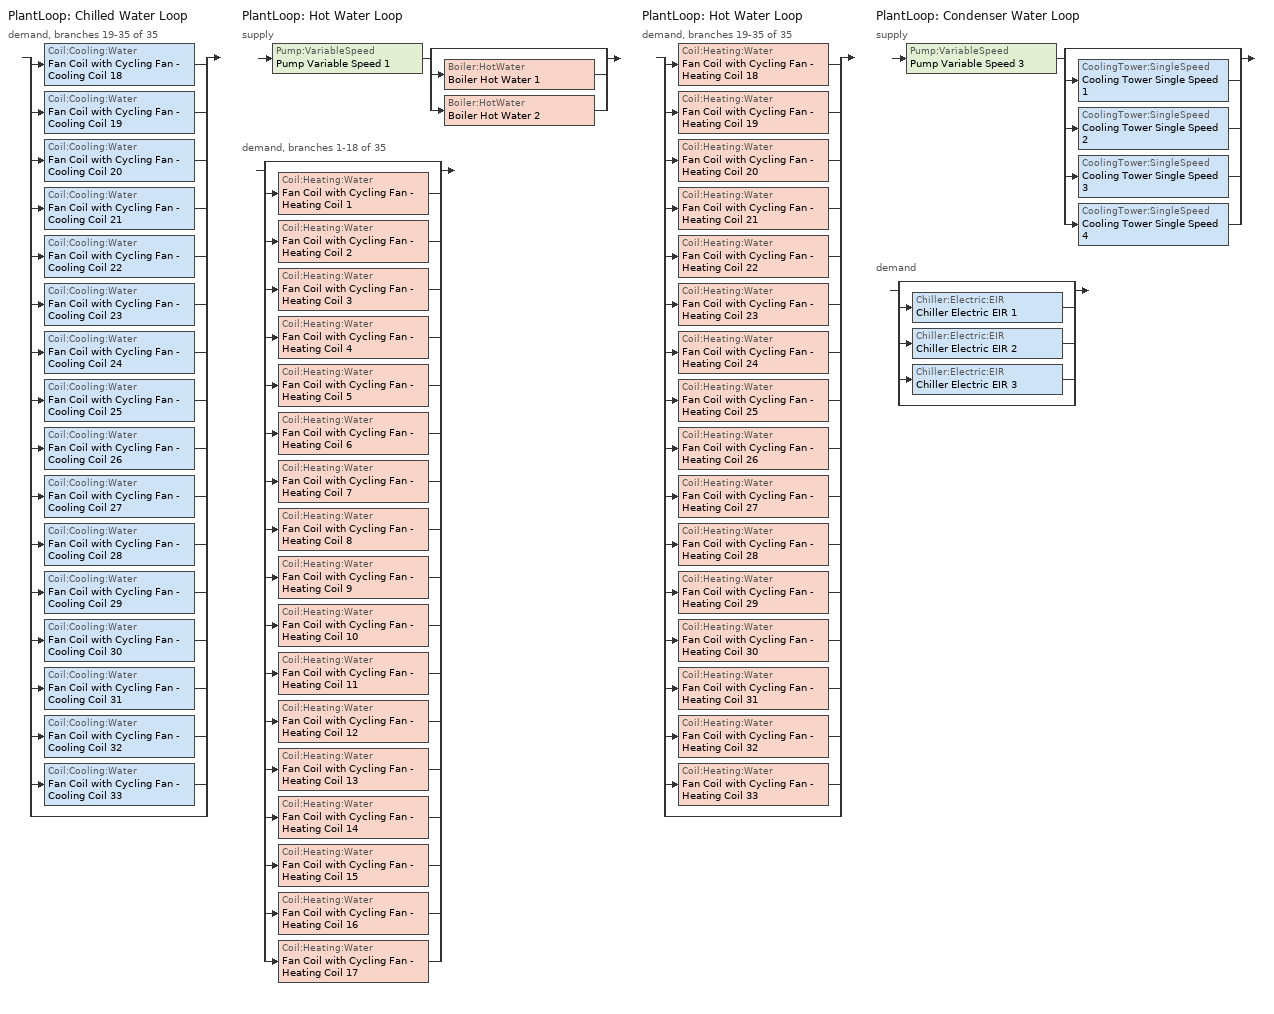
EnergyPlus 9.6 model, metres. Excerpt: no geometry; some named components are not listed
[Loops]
PlantLoop 'Chilled Water Loop'
 demand, branches 19-35 of 35: split
  | Coil:Cooling:Water 'Fan Coil with Cycling Fan - Cooling Coil 18'
  | Coil:Cooling:Water 'Fan Coil with Cycling Fan - Cooling Coil 19'
  | Coil:Cooling:Water 'Fan Coil with Cycling Fan - Cooling Coil 20'
  | Coil:Cooling:Water 'Fan Coil with Cycling Fan - Cooling Coil 21'
  | Coil:Cooling:Water 'Fan Coil with Cycling Fan - Cooling Coil 22'
  | Coil:Cooling:Water 'Fan Coil with Cycling Fan - Cooling Coil 23'
  | Coil:Cooling:Water 'Fan Coil with Cycling Fan - Cooling Coil 24'
  | Coil:Cooling:Water 'Fan Coil with Cycling Fan - Cooling Coil 25'
  | Coil:Cooling:Water 'Fan Coil with Cycling Fan - Cooling Coil 26'
  | Coil:Cooling:Water 'Fan Coil with Cycling Fan - Cooling Coil 27'
  | Coil:Cooling:Water 'Fan Coil with Cycling Fan - Cooling Coil 28'
  | Coil:Cooling:Water 'Fan Coil with Cycling Fan - Cooling Coil 29'
  | Coil:Cooling:Water 'Fan Coil with Cycling Fan - Cooling Coil 30'
  | Coil:Cooling:Water 'Fan Coil with Cycling Fan - Cooling Coil 31'
  | Coil:Cooling:Water 'Fan Coil with Cycling Fan - Cooling Coil 32'
  | Coil:Cooling:Water 'Fan Coil with Cycling Fan - Cooling Coil 33'
  | bypass
PlantLoop 'Hot Water Loop'
 supply: Pump:VariableSpeed 'Pump Variable Speed 1' > split
  | bypass
  | Boiler:HotWater 'Boiler Hot Water 1'
  | Boiler:HotWater 'Boiler Hot Water 2'
 demand, branches 1-18 of 35: split
  | bypass
  | Coil:Heating:Water 'Fan Coil with Cycling Fan - Heating Coil 1'
  | Coil:Heating:Water 'Fan Coil with Cycling Fan - Heating Coil 2'
  | Coil:Heating:Water 'Fan Coil with Cycling Fan - Heating Coil 3'
  | Coil:Heating:Water 'Fan Coil with Cycling Fan - Heating Coil 4'
  | Coil:Heating:Water 'Fan Coil with Cycling Fan - Heating Coil 5'
  | Coil:Heating:Water 'Fan Coil with Cycling Fan - Heating Coil 6'
  | Coil:Heating:Water 'Fan Coil with Cycling Fan - Heating Coil 7'
  | Coil:Heating:Water 'Fan Coil with Cycling Fan - Heating Coil 8'
  | Coil:Heating:Water 'Fan Coil with Cycling Fan - Heating Coil 9'
  | Coil:Heating:Water 'Fan Coil with Cycling Fan - Heating Coil 10'
  | Coil:Heating:Water 'Fan Coil with Cycling Fan - Heating Coil 11'
  | Coil:Heating:Water 'Fan Coil with Cycling Fan - Heating Coil 12'
  | Coil:Heating:Water 'Fan Coil with Cycling Fan - Heating Coil 13'
  | Coil:Heating:Water 'Fan Coil with Cycling Fan - Heating Coil 14'
  | Coil:Heating:Water 'Fan Coil with Cycling Fan - Heating Coil 15'
  | Coil:Heating:Water 'Fan Coil with Cycling Fan - Heating Coil 16'
  | Coil:Heating:Water 'Fan Coil with Cycling Fan - Heating Coil 17'
PlantLoop 'Hot Water Loop'
 demand, branches 19-35 of 35: split
  | Coil:Heating:Water 'Fan Coil with Cycling Fan - Heating Coil 18'
  | Coil:Heating:Water 'Fan Coil with Cycling Fan - Heating Coil 19'
  | Coil:Heating:Water 'Fan Coil with Cycling Fan - Heating Coil 20'
  | Coil:Heating:Water 'Fan Coil with Cycling Fan - Heating Coil 21'
  | Coil:Heating:Water 'Fan Coil with Cycling Fan - Heating Coil 22'
  | Coil:Heating:Water 'Fan Coil with Cycling Fan - Heating Coil 23'
  | Coil:Heating:Water 'Fan Coil with Cycling Fan - Heating Coil 24'
  | Coil:Heating:Water 'Fan Coil with Cycling Fan - Heating Coil 25'
  | Coil:Heating:Water 'Fan Coil with Cycling Fan - Heating Coil 26'
  | Coil:Heating:Water 'Fan Coil with Cycling Fan - Heating Coil 27'
  | Coil:Heating:Water 'Fan Coil with Cycling Fan - Heating Coil 28'
  | Coil:Heating:Water 'Fan Coil with Cycling Fan - Heating Coil 29'
  | Coil:Heating:Water 'Fan Coil with Cycling Fan - Heating Coil 30'
  | Coil:Heating:Water 'Fan Coil with Cycling Fan - Heating Coil 31'
  | Coil:Heating:Water 'Fan Coil with Cycling Fan - Heating Coil 32'
  | Coil:Heating:Water 'Fan Coil with Cycling Fan - Heating Coil 33'
  | bypass
PlantLoop 'Condenser Water Loop'
 supply: Pump:VariableSpeed 'Pump Variable Speed 3' > split
  | bypass
  | CoolingTower:SingleSpeed 'Cooling Tower Single Speed 1'
  | CoolingTower:SingleSpeed 'Cooling Tower Single Speed 2'
  | CoolingTower:SingleSpeed 'Cooling Tower Single Speed 3'
  | CoolingTower:SingleSpeed 'Cooling Tower Single Speed 4'
 demand: split
  | bypass
  | Chiller:Electric:EIR 'Chiller Electric EIR 1'
  | Chiller:Electric:EIR 'Chiller Electric EIR 2'
  | Chiller:Electric:EIR 'Chiller Electric EIR 3'
  | bypass
[ZoneControl:Thermostat] Temperature Difference Between Cutout And Setpoint deltaC=0
Name | Zone or ZoneList | Control Type Schedule | Control 1
Thermal Zone 18 Thermostat | Thermal Zone 18 | Thermal Zone 18 Thermostat Schedule | Thermostat Setpoint Dual Setpoint 18
Thermal Zone 19 Thermostat | Thermal Zone 19 | Thermal Zone 19 Thermostat Schedule | Thermostat Setpoint Dual Setpoint 19
Thermal Zone 20 Thermostat | Thermal Zone 20 | Thermal Zone 20 Thermostat Schedule | Thermostat Setpoint Dual Setpoint 20
Thermal Zone 21 Thermostat | Thermal Zone 21 | Thermal Zone 21 Thermostat Schedule | Thermostat Setpoint Dual Setpoint 21
Thermal Zone 22 Thermostat | Thermal Zone 22 | Thermal Zone 22 Thermostat Schedule | Thermostat Setpoint Dual Setpoint 22
Thermal Zone 23 Thermostat | Thermal Zone 23 | Thermal Zone 23 Thermostat Schedule | Thermostat Setpoint Dual Setpoint 23
Thermal Zone 24 Thermostat | Thermal Zone 24 | Thermal Zone 24 Thermostat Schedule | Thermostat Setpoint Dual Setpoint 24
Thermal Zone 25 Thermostat | Thermal Zone 25 | Thermal Zone 25 Thermostat Schedule | Thermostat Setpoint Dual Setpoint 25
Thermal Zone 26 Thermostat | Thermal Zone 26 | Thermal Zone 26 Thermostat Schedule | Thermostat Setpoint Dual Setpoint 26
Thermal Zone 27 Thermostat | Thermal Zone 27 | Thermal Zone 27 Thermostat Schedule | Thermostat Setpoint Dual Setpoint 27
Thermal Zone 28 Thermostat | Thermal Zone 28 | Thermal Zone 28 Thermostat Schedule | Thermostat Setpoint Dual Setpoint 28
Thermal Zone 29 Thermostat | Thermal Zone 29 | Thermal Zone 29 Thermostat Schedule | Thermostat Setpoint Dual Setpoint 29
Thermal Zone 30 Thermostat | Thermal Zone 30 | Thermal Zone 30 Thermostat Schedule | Thermostat Setpoint Dual Setpoint 30
Thermal Zone 31 Thermostat | Thermal Zone 31 | Thermal Zone 31 Thermostat Schedule | Thermostat Setpoint Dual Setpoint 31
Thermal Zone 32 Thermostat | Thermal Zone 32 | Thermal Zone 32 Thermostat Schedule | Thermostat Setpoint Dual Setpoint 32
Thermal Zone 33 Thermostat | Thermal Zone 33 | Thermal Zone 33 Thermostat Schedule | Thermostat Setpoint Dual Setpoint 33
[ThermostatSetpoint:DualSetpoint]
Name | Heating Setpoint Temperature Schedule | Cooling Setpoint Temperature Schedule
Thermostat Setpoint Dual Setpoint 18 | HtgSetp 18 | ClgSetp 18
Thermostat Setpoint Dual Setpoint 19 | HtgSetp 19 | ClgSetp 19
Thermostat Setpoint Dual Setpoint 20 | HtgSetp 20 | ClgSetp 20
Thermostat Setpoint Dual Setpoint 21 | HtgSetp 21 | ClgSetp 21
Thermostat Setpoint Dual Setpoint 22 | HtgSetp 22 | ClgSetp 22
Thermostat Setpoint Dual Setpoint 23 | HtgSetp 23 | ClgSetp 23
Thermostat Setpoint Dual Setpoint 24 | HtgSetp 24 | ClgSetp 24
Thermostat Setpoint Dual Setpoint 25 | HtgSetp 25 | ClgSetp 25
Thermostat Setpoint Dual Setpoint 26 | HtgSetp 26 | ClgSetp 26
Thermostat Setpoint Dual Setpoint 27 | HtgSetp 27 | ClgSetp 27
Thermostat Setpoint Dual Setpoint 28 | HtgSetp 28 | ClgSetp 28
Thermostat Setpoint Dual Setpoint 29 | HtgSetp 29 | ClgSetp 29
Thermostat Setpoint Dual Setpoint 30 | HtgSetp 30 | ClgSetp 30
Thermostat Setpoint Dual Setpoint 31 | HtgSetp 31 | ClgSetp 31
Thermostat Setpoint Dual Setpoint 32 | HtgSetp 32 | ClgSetp 32
Thermostat Setpoint Dual Setpoint 33 | HtgSetp 33 | ClgSetp 33
[Fan:OnOff] Availability Schedule=Always On Discrete hvac_library; Fan Total Efficiency=0.82; Pressure Rise Pa=500; Maximum Flow Rate m3/s=Autosize; Motor Efficiency=0.8; Motor In Airstream Fraction=1; Fan Power Ratio Function of Speed Ratio Curve=Fan On Off Power Curve 12; Fan Efficiency Ratio Function of Speed Ratio Curve=Fan On Off Efficiency Curve 12
Fan Coil with Cycling Fan - Fan 18; Fan Coil with Cycling Fan - Fan 19; Fan Coil with Cycling Fan - Fan 20; Fan Coil with Cycling Fan - Fan 21; Fan Coil with Cycling Fan - Fan 22; Fan Coil with Cycling Fan - Fan 23; Fan Coil with Cycling Fan - Fan 24; Fan Coil with Cycling Fan - Fan 25; Fan Coil with Cycling Fan - Fan 26; Fan Coil with Cycling Fan - Fan 27; Fan Coil with Cycling Fan - Fan 28; Fan Coil with Cycling Fan - Fan 29; Fan Coil with Cycling Fan - Fan 30; Fan Coil with Cycling Fan - Fan 31; Fan Coil with Cycling Fan - Fan 32; Fan Coil with Cycling Fan - Fan 33
[Coil:Cooling:Water] Availability Schedule=Always On Discrete hvac_library; Design Water Flow Rate m3/s=Autosize; Design Air Flow Rate m3/s=Autosize; Design Inlet Water Temperature C=Autosize; Design Inlet Air Temperature C=Autosize; Design Outlet Air Temperature C=Autosize; Design Inlet Air Humidity Ratio kgWater/kgDryAir=Autosize; Design Outlet Air Humidity Ratio kgWater/kgDryAir=Autosize; Type of Analysis=SimpleAnalysis; Heat Exchanger Configuration=CrossFlow
Fan Coil with Cycling Fan - Cooling Coil 18; Fan Coil with Cycling Fan - Cooling Coil 19; Fan Coil with Cycling Fan - Cooling Coil 20; Fan Coil with Cycling Fan - Cooling Coil 21; Fan Coil with Cycling Fan - Cooling Coil 22; Fan Coil with Cycling Fan - Cooling Coil 23; Fan Coil with Cycling Fan - Cooling Coil 24; Fan Coil with Cycling Fan - Cooling Coil 25; Fan Coil with Cycling Fan - Cooling Coil 26; Fan Coil with Cycling Fan - Cooling Coil 27; Fan Coil with Cycling Fan - Cooling Coil 28; Fan Coil with Cycling Fan - Cooling Coil 29; Fan Coil with Cycling Fan - Cooling Coil 30; Fan Coil with Cycling Fan - Cooling Coil 31; Fan Coil with Cycling Fan - Cooling Coil 32; Fan Coil with Cycling Fan - Cooling Coil 33
[Coil:Heating:Water] Availability Schedule=Always On Discrete hvac_library; U-Factor Times Area Value W/K=Autosize; Maximum Water Flow Rate m3/s=Autosize; Performance Input Method=UFactorTimesAreaAndDesignWaterFlowRate; Rated Capacity W=Autosize; Rated Inlet Water Temperature C=82.2; Rated Inlet Air Temperature C=16.6; Rated Outlet Water Temperature C=71.1; Rated Outlet Air Temperature C=32.2; Rated Ratio for Air and Water Convection=0.5
Fan Coil with Cycling Fan - Heating Coil 1; Fan Coil with Cycling Fan - Heating Coil 2; Fan Coil with Cycling Fan - Heating Coil 3; Fan Coil with Cycling Fan - Heating Coil 4; Fan Coil with Cycling Fan - Heating Coil 5; Fan Coil with Cycling Fan - Heating Coil 6; Fan Coil with Cycling Fan - Heating Coil 7; Fan Coil with Cycling Fan - Heating Coil 8; Fan Coil with Cycling Fan - Heating Coil 9; Fan Coil with Cycling Fan - Heating Coil 10; Fan Coil with Cycling Fan - Heating Coil 11; Fan Coil with Cycling Fan - Heating Coil 12; Fan Coil with Cycling Fan - Heating Coil 13; Fan Coil with Cycling Fan - Heating Coil 14; Fan Coil with Cycling Fan - Heating Coil 15; Fan Coil with Cycling Fan - Heating Coil 16; Fan Coil with Cycling Fan - Heating Coil 17; Fan Coil with Cycling Fan - Heating Coil 18; Fan Coil with Cycling Fan - Heating Coil 19; Fan Coil with Cycling Fan - Heating Coil 20; Fan Coil with Cycling Fan - Heating Coil 21; Fan Coil with Cycling Fan - Heating Coil 22; Fan Coil with Cycling Fan - Heating Coil 23; Fan Coil with Cycling Fan - Heating Coil 24; Fan Coil with Cycling Fan - Heating Coil 25; Fan Coil with Cycling Fan - Heating Coil 26; Fan Coil with Cycling Fan - Heating Coil 27; Fan Coil with Cycling Fan - Heating Coil 28; Fan Coil with Cycling Fan - Heating Coil 29; Fan Coil with Cycling Fan - Heating Coil 30; Fan Coil with Cycling Fan - Heating Coil 31; Fan Coil with Cycling Fan - Heating Coil 32; Fan Coil with Cycling Fan - Heating Coil 33
[ZoneHVAC:FourPipeFanCoil] Availability Schedule=Always On Discrete hvac_library; Capacity Control Method=CyclingFan; Maximum Supply Air Flow Rate m3/s=Autosize; Maximum Outdoor Air Flow Rate m3/s=Autosize; Maximum Cold Water Flow Rate m3/s=Autosize; Maximum Hot Water Flow Rate m3/s=Autosize; Minimum Supply Air Temperature in Cooling Mode C=Autosize; Maximum Supply Air Temperature in Heating Mode C=Autosize
Name | Supply Air Fan | Cooling Coil | Heating Coil
Fan Coil with Cycling Fan 18 | Fan Coil with Cycling Fan - Fan 18 | Fan Coil with Cycling Fan - Cooling Coil 18 | Fan Coil with Cycling Fan - Heating Coil 18
Fan Coil with Cycling Fan 19 | Fan Coil with Cycling Fan - Fan 19 | Fan Coil with Cycling Fan - Cooling Coil 19 | Fan Coil with Cycling Fan - Heating Coil 19
Fan Coil with Cycling Fan 20 | Fan Coil with Cycling Fan - Fan 20 | Fan Coil with Cycling Fan - Cooling Coil 20 | Fan Coil with Cycling Fan - Heating Coil 20
Fan Coil with Cycling Fan 21 | Fan Coil with Cycling Fan - Fan 21 | Fan Coil with Cycling Fan - Cooling Coil 21 | Fan Coil with Cycling Fan - Heating Coil 21
Fan Coil with Cycling Fan 22 | Fan Coil with Cycling Fan - Fan 22 | Fan Coil with Cycling Fan - Cooling Coil 22 | Fan Coil with Cycling Fan - Heating Coil 22
Fan Coil with Cycling Fan 23 | Fan Coil with Cycling Fan - Fan 23 | Fan Coil with Cycling Fan - Cooling Coil 23 | Fan Coil with Cycling Fan - Heating Coil 23
Fan Coil with Cycling Fan 24 | Fan Coil with Cycling Fan - Fan 24 | Fan Coil with Cycling Fan - Cooling Coil 24 | Fan Coil with Cycling Fan - Heating Coil 24
Fan Coil with Cycling Fan 25 | Fan Coil with Cycling Fan - Fan 25 | Fan Coil with Cycling Fan - Cooling Coil 25 | Fan Coil with Cycling Fan - Heating Coil 25
Fan Coil with Cycling Fan 26 | Fan Coil with Cycling Fan - Fan 26 | Fan Coil with Cycling Fan - Cooling Coil 26 | Fan Coil with Cycling Fan - Heating Coil 26
Fan Coil with Cycling Fan 27 | Fan Coil with Cycling Fan - Fan 27 | Fan Coil with Cycling Fan - Cooling Coil 27 | Fan Coil with Cycling Fan - Heating Coil 27
Fan Coil with Cycling Fan 28 | Fan Coil with Cycling Fan - Fan 28 | Fan Coil with Cycling Fan - Cooling Coil 28 | Fan Coil with Cycling Fan - Heating Coil 28
Fan Coil with Cycling Fan 29 | Fan Coil with Cycling Fan - Fan 29 | Fan Coil with Cycling Fan - Cooling Coil 29 | Fan Coil with Cycling Fan - Heating Coil 29
Fan Coil with Cycling Fan 30 | Fan Coil with Cycling Fan - Fan 30 | Fan Coil with Cycling Fan - Cooling Coil 30 | Fan Coil with Cycling Fan - Heating Coil 30
Fan Coil with Cycling Fan 31 | Fan Coil with Cycling Fan - Fan 31 | Fan Coil with Cycling Fan - Cooling Coil 31 | Fan Coil with Cycling Fan - Heating Coil 31
Fan Coil with Cycling Fan 32 | Fan Coil with Cycling Fan - Fan 32 | Fan Coil with Cycling Fan - Cooling Coil 32 | Fan Coil with Cycling Fan - Heating Coil 32
Fan Coil with Cycling Fan 33 | Fan Coil with Cycling Fan - Fan 33 | Fan Coil with Cycling Fan - Cooling Coil 33 | Fan Coil with Cycling Fan - Heating Coil 33
[Zone equipment]
Thermal Zone 18: Fan Coil with Cycling Fan 18
Thermal Zone 19: Fan Coil with Cycling Fan 19
Thermal Zone 20: Fan Coil with Cycling Fan 20
Thermal Zone 21: Fan Coil with Cycling Fan 21
Thermal Zone 22: Fan Coil with Cycling Fan 22
Thermal Zone 23: Fan Coil with Cycling Fan 23
Thermal Zone 24: Fan Coil with Cycling Fan 24
Thermal Zone 25: Fan Coil with Cycling Fan 25
Thermal Zone 26: Fan Coil with Cycling Fan 26
Thermal Zone 27: Fan Coil with Cycling Fan 27
Thermal Zone 28: Fan Coil with Cycling Fan 28
Thermal Zone 29: Fan Coil with Cycling Fan 29
Thermal Zone 30: Fan Coil with Cycling Fan 30
Thermal Zone 31: Fan Coil with Cycling Fan 31
Thermal Zone 32: Fan Coil with Cycling Fan 32
Thermal Zone 33: Fan Coil with Cycling Fan 33
[Sizing:Zone] Zone Cooling Design Supply Air Temperature Input Method=SupplyAirTemperature; Zone Cooling Design Supply Air Temperature C=14.8; Zone Cooling Design Supply Air Temperature Difference deltaC=11.11; Zone Heating Design Supply Air Temperature Input Method=SupplyAirTemperature; Zone Heating Design Supply Air Temperature C=42.9; Zone Heating Design Supply Air Temperature Difference deltaC=11.11; Zone Cooling Design Supply Air Humidity Ratio kgWater/kgDryAir=0.0085; Zone Heating Design Supply Air Humidity Ratio kgWater/kgDryAir=0.008; Cooling Design Air Flow Method=DesignDay; Cooling Design Air Flow Rate m3/s=0; Cooling Minimum Air Flow per Zone Floor Area m3/s-m2=0.000762; Cooling Minimum Air Flow m3/s=0; Cooling Minimum Air Flow Fraction=0; Heating Design Air Flow Method=DesignDay; Heating Design Air Flow Rate m3/s=0; Heating Maximum Air Flow per Zone Floor Area m3/s-m2=0.002032; Heating Maximum Air Flow m3/s=0.141576; Heating Maximum Air Flow Fraction=0.3; Account for Dedicated Outdoor Air System=No
Name | Design Specification Outdoor Air Object
Thermal Zone 18 | Ventilation 18
Thermal Zone 19 | Ventilation 19
Thermal Zone 20 | Ventilation 20
Thermal Zone 21 | Ventilation 21
Thermal Zone 22 | Ventilation 22
Thermal Zone 23 | Ventilation 23
Thermal Zone 24 | Ventilation 24
Thermal Zone 25 | Ventilation 25
Thermal Zone 26 | Ventilation 26
Thermal Zone 27 | Ventilation 27
Thermal Zone 28 | Ventilation 28
Thermal Zone 29 | Ventilation 29
Thermal Zone 30 | Ventilation 30
Thermal Zone 31 | Ventilation 31
Thermal Zone 32 | Ventilation 32
Thermal Zone 33 | Ventilation 33
[DesignSpecification:OutdoorAir] Outdoor Air Method=Sum; Outdoor Air Flow per Person m3/s-person=0; Outdoor Air Flow per Zone Floor Area m3/s-m2=0; Outdoor Air Flow per Zone m3/s=0; Outdoor Air Flow Air Changes per Hour 1/hr=1.6
Ventilation 18; Ventilation 19; Ventilation 20; Ventilation 21; Ventilation 22; Ventilation 23; Ventilation 24; Ventilation 25; Ventilation 26; Ventilation 27; Ventilation 28; Ventilation 29; Ventilation 30; Ventilation 31; Ventilation 32; Ventilation 33
[PlantEquipmentList]
Hot Water Loop Heating Equipment List: Boiler:HotWater, Boiler Hot Water 1, Boiler:HotWater, Boiler Hot Water 2
Condenser Water Loop Cooling Equipment List: CoolingTower:SingleSpeed, Cooling Tower Single Speed 1, CoolingTower:SingleSpeed, Cooling Tower Single Speed 2, CoolingTower:SingleSpeed, Cooling Tower Single Speed 3, CoolingTower:SingleSpeed, Cooling Tower Single Speed 4
[PlantLoop] Fluid Type=Water; Maximum Loop Temperature=100; Minimum Loop Temperature=0; Maximum Loop Flow Rate=Autosize; Minimum Loop Flow Rate=0; Plant Loop Volume=Autocalculate; Load Distribution Scheme=Optimal; Plant Loop Demand Calculation Scheme=SingleSetpoint
Name | Plant Equipment Operation Scheme
Hot Water Loop | Hot Water Loop Operation Schemes
Condenser Water Loop | Condenser Water Loop Operation Schemes
[Sizing:Plant] Sizing Option=NonCoincident; Zone Timesteps in Averaging Window=1; Coincident Sizing Factor Mode=None
Name | Loop Type | Design Loop Exit Temperature | Loop Design Temperature Difference
Hot Water Loop | Heating | 67 | 11
Condenser Water Loop | Condenser | 29.4 | 5.6
[Pump:VariableSpeed] Design Maximum Flow Rate m3/s=Autosize; Design Power Consumption W=Autosize; Motor Efficiency=0.8; Fraction of Motor Inefficiencies to Fluid Stream=0; Coefficient 1 of the Part Load Performance Curve=0; Coefficient 2 of the Part Load Performance Curve=1; Coefficient 3 of the Part Load Performance Curve=0; Coefficient 4 of the Part Load Performance Curve=0; Design Minimum Flow Rate=0; Pump Control Type=Intermittent; Skin Loss Radiative Fraction=0.5; Design Power Sizing Method=PowerPerFlowPerPressure; Design Electric Power per Unit Flow Rate=348701.1; Design Shaft Power per Unit Flow Rate per Unit Head=1.28205; Design Minimum Flow Rate Fraction=0
Name | Design Pump Head Pa
Pump Variable Speed 1 | 180000
Pump Variable Speed 3 | 179352
[SetpointManager:Scheduled]
Setpoint Manager Scheduled Hot Water Duck: Control Variable=Temperature; Schedule=Hot_Water_Temperature; Setpoint Node or NodeList=Node Hot Water Deck Supply
[PlantEquipmentOperationSchemes] Control Scheme Schedule Name 1=Always On Discrete
Name | Control Scheme Object Type 1 | Control Scheme Name 1
Hot Water Loop Operation Schemes | PlantEquipmentOperation:HeatingLoad | Hot Water Loop Heating Operation Scheme
Condenser Water Loop Operation Schemes | PlantEquipmentOperation:CoolingLoad | Condenser Water Loop Cooling Operation Scheme
[PlantEquipmentOperation:CoolingLoad]
Condenser Water Loop Cooling Operation Scheme: Load Range Lower Limit 1=0; Load Range Upper Limit 1=1000000000; Range Equipment List Name 1=Condenser Water Loop Cooling Equipment List
[Boiler:HotWater] Fuel Type=Coal; Nominal Capacity W=Autosize; Efficiency Curve Temperature Evaluation Variable=LeavingBoiler; Normalized Boiler Efficiency Curve=Boiler Efficiency; Design Water Flow Rate m3/s=Autosize; Minimum Part Load Ratio=0; Maximum Part Load Ratio=1; Optimum Part Load Ratio=1; Water Outlet Upper Temperature Limit C=99; Boiler Flow Mode=NotModulated; Parasitic Electric Load W=0; Sizing Factor=1
Name | Nominal Thermal Efficiency
Boiler Hot Water 1 | 0.7
Boiler Hot Water 2 | 0.85
[PlantEquipmentOperation:HeatingLoad]
Hot Water Loop Heating Operation Scheme: Load Range Lower Limit 1=0; Load Range Upper Limit 1=1000000000; Range Equipment List Name 1=Hot Water Loop Heating Equipment List
[CoolingTower:SingleSpeed] Design Water Flow Rate m3/s=Autosize; Design Air Flow Rate m3/s=Autosize; Design Fan Power W=Autosize; Design U-Factor Times Area Value W/K=Autosize; Free Convection Regime Air Flow Rate m3/s=Autosize; Free Convection Regime Air Flow Rate Sizing Factor=0.1; Free Convection Regime U-Factor Times Area Value W/K=Autosize; Free Convection U-Factor Times Area Value Sizing Factor=0.1; Performance Input Method=UFactorTimesAreaAndDesignWaterFlowRate; Heat Rejection Capacity and Nominal Capacity Sizing Ratio=1.25; Free Convection Capacity W=0; Free Convection Nominal Capacity Sizing Factor=0.1; Design Inlet Air Dry-Bulb Temperature C=25.6; Design Inlet Air Wet-Bulb Temperature C=25.6; Design Approach Temperature deltaC=Autosize; Design Range Temperature deltaC=Autosize; Basin Heater Capacity W/K=0; Basin Heater Setpoint Temperature C=2; Evaporation Loss Mode=LossFactor; Evaporation Loss Factor percent/K=0.2; Drift Loss Percent percent=0.008; Blowdown Calculation Mode=ConcentrationRatio; Blowdown Concentration Ratio=3; Capacity Control=FanCycling; Number of Cells=1; Cell Control=MinimalCell; Cell Minimum  Water Flow Rate Fraction=0.33; Cell Maximum Water Flow Rate Fraction=2.5; Sizing Factor=1
Cooling Tower Single Speed 1; Cooling Tower Single Speed 2; Cooling Tower Single Speed 3; Cooling Tower Single Speed 4
[SetpointManager:FollowOutdoorAirTemperature]
Setpoint Manager Follow Outdoor Air Temperature 1: Control Variable=Temperature; Reference Temperature Type=OutdoorAirWetBulb; Offset Temperature Difference=1.5; Maximum Setpoint Temperature=80; Minimum Setpoint Temperature=6; Setpoint Node or NodeList=Node Condenser Water Deck Supply
[Schedule:Day:Interval]
HtgSetp Summer Design Day 18; HtgSetp Summer Design Day 19; HtgSetp Summer Design Day 20; HtgSetp Summer Design Day 21; HtgSetp Summer Design Day 22; HtgSetp Summer Design Day 23; HtgSetp Summer Design Day 24; HtgSetp Summer Design Day 25; HtgSetp Summer Design Day 26; HtgSetp Summer Design Day 27; HtgSetp Summer Design Day 28; HtgSetp Summer Design Day 29; HtgSetp Summer Design Day 30; HtgSetp Summer Design Day 31; HtgSetp Summer Design Day 32; HtgSetp Summer Design Day 33: No, 24:00, 15.6
HtgSetp Winter Design Day 18; HtgSetp Winter Design Day 19; HtgSetp Winter Design Day 20; HtgSetp Winter Design Day 21; HtgSetp Winter Design Day 22; HtgSetp Winter Design Day 23; HtgSetp Winter Design Day 24; HtgSetp Winter Design Day 25; HtgSetp Winter Design Day 26; HtgSetp Winter Design Day 27; HtgSetp Winter Design Day 28; HtgSetp Winter Design Day 29; HtgSetp Winter Design Day 30; HtgSetp Winter Design Day 31; HtgSetp Winter Design Day 32; HtgSetp Winter Design Day 33: No, 24:00, 21
ClgSetp Summer Design Day 18; ClgSetp Summer Design Day 19; ClgSetp Summer Design Day 20; ClgSetp Summer Design Day 21; ClgSetp Summer Design Day 22; ClgSetp Summer Design Day 23; ClgSetp Summer Design Day 24; ClgSetp Summer Design Day 25; ClgSetp Summer Design Day 26; ClgSetp Summer Design Day 27; ClgSetp Summer Design Day 28; ClgSetp Summer Design Day 29; ClgSetp Summer Design Day 30; ClgSetp Summer Design Day 31; ClgSetp Summer Design Day 32; ClgSetp Summer Design Day 33: No, 06:00, 26.7, 22:00, 24, 24:00, 26.7
ClgSetp Winter Design Day 18; ClgSetp Winter Design Day 19; ClgSetp Winter Design Day 20; ClgSetp Winter Design Day 21; ClgSetp Winter Design Day 22; ClgSetp Winter Design Day 23; ClgSetp Winter Design Day 24; ClgSetp Winter Design Day 25; ClgSetp Winter Design Day 26; ClgSetp Winter Design Day 27; ClgSetp Winter Design Day 28; ClgSetp Winter Design Day 29; ClgSetp Winter Design Day 30; ClgSetp Winter Design Day 31; ClgSetp Winter Design Day 32; ClgSetp Winter Design Day 33: No, 24:00, 26.7
ClgSetp Default Schedule 18; ClgSetp Default Schedule 19; ClgSetp Default Schedule 20; ClgSetp Default Schedule 21: Temperature 37, No, 01:00, 27, 02:00, 27, 03:00, 27, 04:00, 27, 05:00, 27, 06:00, 27, 07:00, 27, 08:00, 27, 09:00, 25, 10:00, 25, 11:00, 25, 12:00, 25, 13:00, 25, 14:00, 25, 15:00, 25, 16:00, 25, 17:00, 25, 18:00, 25, 19:00, 25, 20:00, 25, 21:00, 27, 22:00, 27, 23:00, 27, 24:00, 27
HtgSetp Default Schedule 18; HtgSetp Default Schedule 19; HtgSetp Default Schedule 20; HtgSetp Default Schedule 21: Temperature 36, No, 01:00, 18, 02:00, 18, 03:00, 18, 04:00, 18, 05:00, 18, 06:00, 18, 07:00, 18, 08:00, 18, 09:00, 21, 10:00, 21, 11:00, 21, 12:00, 21, 13:00, 21, 14:00, 21, 15:00, 21, 16:00, 21, 17:00, 21, 18:00, 21, 19:00, 21, 20:00, 21, 21:00, 18, 22:00, 18, 23:00, 18, 24:00, 18
ClgSetp Default Schedule 22; ClgSetp Default Schedule 23; ClgSetp Default Schedule 24; ClgSetp Default Schedule 25; ClgSetp Default Schedule 26; ClgSetp Default Schedule 27; ClgSetp Default Schedule 28; ClgSetp Default Schedule 29; ClgSetp Default Schedule 30; ClgSetp Default Schedule 31; ClgSetp Default Schedule 32; ClgSetp Default Schedule 33: Temperature 37, No, 01:00, 28, 02:00, 28, 03:00, 28, 04:00, 28, 05:00, 28, 06:00, 28, 07:00, 28, 08:00, 28, 09:00, 28, 10:00, 28, 11:00, 26, 12:00, 26, 13:00, 26, 14:00, 26, 15:00, 26, 16:00, 26, 17:00, 26, 18:00, 26, 19:00, 26, 20:00, 26, 21:00, 26, 22:00, 26, 23:00, 28, 24:00, 28
HtgSetp Default Schedule 22; HtgSetp Default Schedule 23; HtgSetp Default Schedule 24; HtgSetp Default Schedule 25; HtgSetp Default Schedule 26; HtgSetp Default Schedule 27; HtgSetp Default Schedule 28; HtgSetp Default Schedule 29; HtgSetp Default Schedule 30; HtgSetp Default Schedule 31; HtgSetp Default Schedule 32; HtgSetp Default Schedule 33: Temperature 36, No, 01:00, 16, 02:00, 16, 03:00, 16, 04:00, 16, 05:00, 16, 06:00, 16, 07:00, 16, 08:00, 16, 09:00, 16, 10:00, 16, 11:00, 22, 12:00, 22, 13:00, 22, 14:00, 22, 15:00, 22, 16:00, 22, 17:00, 22, 18:00, 22, 19:00, 22, 20:00, 22, 21:00, 22, 22:00, 22, 23:00, 16, 24:00, 16
Hot_Water_Temperature_Default; Hot_Water_Temperature_Summer_Design_Day; Hot_Water_Temperature_Winter_Design_Day: No, 24:00, 67
[Schedule:Week:Daily]
HtgSetp 18 Week Rule - Jan1-Dec31: HtgSetp Default Schedule 18, HtgSetp Default Schedule 18, HtgSetp Default Schedule 18, HtgSetp Default Schedule 18, HtgSetp Default Schedule 18, HtgSetp Default Schedule 18, HtgSetp Default Schedule 18, HtgSetp Default Schedule 18, HtgSetp Summer Design Day 18, HtgSetp Winter Design Day 18, HtgSetp Default Schedule 18, HtgSetp Default Schedule 18
ClgSetp 18 Week Rule - Jan1-Dec31: ClgSetp Default Schedule 18, ClgSetp Default Schedule 18, ClgSetp Default Schedule 18, ClgSetp Default Schedule 18, ClgSetp Default Schedule 18, ClgSetp Default Schedule 18, ClgSetp Default Schedule 18, ClgSetp Default Schedule 18, ClgSetp Summer Design Day 18, ClgSetp Winter Design Day 18, ClgSetp Default Schedule 18, ClgSetp Default Schedule 18
HtgSetp 19 Week Rule - Jan1-Dec31: HtgSetp Default Schedule 19, HtgSetp Default Schedule 19, HtgSetp Default Schedule 19, HtgSetp Default Schedule 19, HtgSetp Default Schedule 19, HtgSetp Default Schedule 19, HtgSetp Default Schedule 19, HtgSetp Default Schedule 19, HtgSetp Summer Design Day 19, HtgSetp Winter Design Day 19, HtgSetp Default Schedule 19, HtgSetp Default Schedule 19
ClgSetp 19 Week Rule - Jan1-Dec31: ClgSetp Default Schedule 19, ClgSetp Default Schedule 19, ClgSetp Default Schedule 19, ClgSetp Default Schedule 19, ClgSetp Default Schedule 19, ClgSetp Default Schedule 19, ClgSetp Default Schedule 19, ClgSetp Default Schedule 19, ClgSetp Summer Design Day 19, ClgSetp Winter Design Day 19, ClgSetp Default Schedule 19, ClgSetp Default Schedule 19
HtgSetp 20 Week Rule - Jan1-Dec31: HtgSetp Default Schedule 20, HtgSetp Default Schedule 20, HtgSetp Default Schedule 20, HtgSetp Default Schedule 20, HtgSetp Default Schedule 20, HtgSetp Default Schedule 20, HtgSetp Default Schedule 20, HtgSetp Default Schedule 20, HtgSetp Summer Design Day 20, HtgSetp Winter Design Day 20, HtgSetp Default Schedule 20, HtgSetp Default Schedule 20
ClgSetp 20 Week Rule - Jan1-Dec31: ClgSetp Default Schedule 20, ClgSetp Default Schedule 20, ClgSetp Default Schedule 20, ClgSetp Default Schedule 20, ClgSetp Default Schedule 20, ClgSetp Default Schedule 20, ClgSetp Default Schedule 20, ClgSetp Default Schedule 20, ClgSetp Summer Design Day 20, ClgSetp Winter Design Day 20, ClgSetp Default Schedule 20, ClgSetp Default Schedule 20
HtgSetp 21 Week Rule - Jan1-Dec31: HtgSetp Default Schedule 21, HtgSetp Default Schedule 21, HtgSetp Default Schedule 21, HtgSetp Default Schedule 21, HtgSetp Default Schedule 21, HtgSetp Default Schedule 21, HtgSetp Default Schedule 21, HtgSetp Default Schedule 21, HtgSetp Summer Design Day 21, HtgSetp Winter Design Day 21, HtgSetp Default Schedule 21, HtgSetp Default Schedule 21
ClgSetp 21 Week Rule - Jan1-Dec31: ClgSetp Default Schedule 21, ClgSetp Default Schedule 21, ClgSetp Default Schedule 21, ClgSetp Default Schedule 21, ClgSetp Default Schedule 21, ClgSetp Default Schedule 21, ClgSetp Default Schedule 21, ClgSetp Default Schedule 21, ClgSetp Summer Design Day 21, ClgSetp Winter Design Day 21, ClgSetp Default Schedule 21, ClgSetp Default Schedule 21
HtgSetp 22 Week Rule - Jan1-Dec31: HtgSetp Default Schedule 22, HtgSetp Default Schedule 22, HtgSetp Default Schedule 22, HtgSetp Default Schedule 22, HtgSetp Default Schedule 22, HtgSetp Default Schedule 22, HtgSetp Default Schedule 22, HtgSetp Default Schedule 22, HtgSetp Summer Design Day 22, HtgSetp Winter Design Day 22, HtgSetp Default Schedule 22, HtgSetp Default Schedule 22
ClgSetp 22 Week Rule - Jan1-Dec31: ClgSetp Default Schedule 22, ClgSetp Default Schedule 22, ClgSetp Default Schedule 22, ClgSetp Default Schedule 22, ClgSetp Default Schedule 22, ClgSetp Default Schedule 22, ClgSetp Default Schedule 22, ClgSetp Default Schedule 22, ClgSetp Summer Design Day 22, ClgSetp Winter Design Day 22, ClgSetp Default Schedule 22, ClgSetp Default Schedule 22
HtgSetp 23 Week Rule - Jan1-Dec31: HtgSetp Default Schedule 23, HtgSetp Default Schedule 23, HtgSetp Default Schedule 23, HtgSetp Default Schedule 23, HtgSetp Default Schedule 23, HtgSetp Default Schedule 23, HtgSetp Default Schedule 23, HtgSetp Default Schedule 23, HtgSetp Summer Design Day 23, HtgSetp Winter Design Day 23, HtgSetp Default Schedule 23, HtgSetp Default Schedule 23
ClgSetp 23 Week Rule - Jan1-Dec31: ClgSetp Default Schedule 23, ClgSetp Default Schedule 23, ClgSetp Default Schedule 23, ClgSetp Default Schedule 23, ClgSetp Default Schedule 23, ClgSetp Default Schedule 23, ClgSetp Default Schedule 23, ClgSetp Default Schedule 23, ClgSetp Summer Design Day 23, ClgSetp Winter Design Day 23, ClgSetp Default Schedule 23, ClgSetp Default Schedule 23
HtgSetp 24 Week Rule - Jan1-Dec31: HtgSetp Default Schedule 24, HtgSetp Default Schedule 24, HtgSetp Default Schedule 24, HtgSetp Default Schedule 24, HtgSetp Default Schedule 24, HtgSetp Default Schedule 24, HtgSetp Default Schedule 24, HtgSetp Default Schedule 24, HtgSetp Summer Design Day 24, HtgSetp Winter Design Day 24, HtgSetp Default Schedule 24, HtgSetp Default Schedule 24
ClgSetp 24 Week Rule - Jan1-Dec31: ClgSetp Default Schedule 24, ClgSetp Default Schedule 24, ClgSetp Default Schedule 24, ClgSetp Default Schedule 24, ClgSetp Default Schedule 24, ClgSetp Default Schedule 24, ClgSetp Default Schedule 24, ClgSetp Default Schedule 24, ClgSetp Summer Design Day 24, ClgSetp Winter Design Day 24, ClgSetp Default Schedule 24, ClgSetp Default Schedule 24
HtgSetp 25 Week Rule - Jan1-Dec31: HtgSetp Default Schedule 25, HtgSetp Default Schedule 25, HtgSetp Default Schedule 25, HtgSetp Default Schedule 25, HtgSetp Default Schedule 25, HtgSetp Default Schedule 25, HtgSetp Default Schedule 25, HtgSetp Default Schedule 25, HtgSetp Summer Design Day 25, HtgSetp Winter Design Day 25, HtgSetp Default Schedule 25, HtgSetp Default Schedule 25
ClgSetp 25 Week Rule - Jan1-Dec31: ClgSetp Default Schedule 25, ClgSetp Default Schedule 25, ClgSetp Default Schedule 25, ClgSetp Default Schedule 25, ClgSetp Default Schedule 25, ClgSetp Default Schedule 25, ClgSetp Default Schedule 25, ClgSetp Default Schedule 25, ClgSetp Summer Design Day 25, ClgSetp Winter Design Day 25, ClgSetp Default Schedule 25, ClgSetp Default Schedule 25
HtgSetp 26 Week Rule - Jan1-Dec31: HtgSetp Default Schedule 26, HtgSetp Default Schedule 26, HtgSetp Default Schedule 26, HtgSetp Default Schedule 26, HtgSetp Default Schedule 26, HtgSetp Default Schedule 26, HtgSetp Default Schedule 26, HtgSetp Default Schedule 26, HtgSetp Summer Design Day 26, HtgSetp Winter Design Day 26, HtgSetp Default Schedule 26, HtgSetp Default Schedule 26
ClgSetp 26 Week Rule - Jan1-Dec31: ClgSetp Default Schedule 26, ClgSetp Default Schedule 26, ClgSetp Default Schedule 26, ClgSetp Default Schedule 26, ClgSetp Default Schedule 26, ClgSetp Default Schedule 26, ClgSetp Default Schedule 26, ClgSetp Default Schedule 26, ClgSetp Summer Design Day 26, ClgSetp Winter Design Day 26, ClgSetp Default Schedule 26, ClgSetp Default Schedule 26
HtgSetp 27 Week Rule - Jan1-Dec31: HtgSetp Default Schedule 27, HtgSetp Default Schedule 27, HtgSetp Default Schedule 27, HtgSetp Default Schedule 27, HtgSetp Default Schedule 27, HtgSetp Default Schedule 27, HtgSetp Default Schedule 27, HtgSetp Default Schedule 27, HtgSetp Summer Design Day 27, HtgSetp Winter Design Day 27, HtgSetp Default Schedule 27, HtgSetp Default Schedule 27
ClgSetp 27 Week Rule - Jan1-Dec31: ClgSetp Default Schedule 27, ClgSetp Default Schedule 27, ClgSetp Default Schedule 27, ClgSetp Default Schedule 27, ClgSetp Default Schedule 27, ClgSetp Default Schedule 27, ClgSetp Default Schedule 27, ClgSetp Default Schedule 27, ClgSetp Summer Design Day 27, ClgSetp Winter Design Day 27, ClgSetp Default Schedule 27, ClgSetp Default Schedule 27
HtgSetp 28 Week Rule - Jan1-Dec31: HtgSetp Default Schedule 28, HtgSetp Default Schedule 28, HtgSetp Default Schedule 28, HtgSetp Default Schedule 28, HtgSetp Default Schedule 28, HtgSetp Default Schedule 28, HtgSetp Default Schedule 28, HtgSetp Default Schedule 28, HtgSetp Summer Design Day 28, HtgSetp Winter Design Day 28, HtgSetp Default Schedule 28, HtgSetp Default Schedule 28
ClgSetp 28 Week Rule - Jan1-Dec31: ClgSetp Default Schedule 28, ClgSetp Default Schedule 28, ClgSetp Default Schedule 28, ClgSetp Default Schedule 28, ClgSetp Default Schedule 28, ClgSetp Default Schedule 28, ClgSetp Default Schedule 28, ClgSetp Default Schedule 28, ClgSetp Summer Design Day 28, ClgSetp Winter Design Day 28, ClgSetp Default Schedule 28, ClgSetp Default Schedule 28
HtgSetp 29 Week Rule - Jan1-Dec31: HtgSetp Default Schedule 29, HtgSetp Default Schedule 29, HtgSetp Default Schedule 29, HtgSetp Default Schedule 29, HtgSetp Default Schedule 29, HtgSetp Default Schedule 29, HtgSetp Default Schedule 29, HtgSetp Default Schedule 29, HtgSetp Summer Design Day 29, HtgSetp Winter Design Day 29, HtgSetp Default Schedule 29, HtgSetp Default Schedule 29
ClgSetp 29 Week Rule - Jan1-Dec31: ClgSetp Default Schedule 29, ClgSetp Default Schedule 29, ClgSetp Default Schedule 29, ClgSetp Default Schedule 29, ClgSetp Default Schedule 29, ClgSetp Default Schedule 29, ClgSetp Default Schedule 29, ClgSetp Default Schedule 29, ClgSetp Summer Design Day 29, ClgSetp Winter Design Day 29, ClgSetp Default Schedule 29, ClgSetp Default Schedule 29
HtgSetp 30 Week Rule - Jan1-Dec31: HtgSetp Default Schedule 30, HtgSetp Default Schedule 30, HtgSetp Default Schedule 30, HtgSetp Default Schedule 30, HtgSetp Default Schedule 30, HtgSetp Default Schedule 30, HtgSetp Default Schedule 30, HtgSetp Default Schedule 30, HtgSetp Summer Design Day 30, HtgSetp Winter Design Day 30, HtgSetp Default Schedule 30, HtgSetp Default Schedule 30
ClgSetp 30 Week Rule - Jan1-Dec31: ClgSetp Default Schedule 30, ClgSetp Default Schedule 30, ClgSetp Default Schedule 30, ClgSetp Default Schedule 30, ClgSetp Default Schedule 30, ClgSetp Default Schedule 30, ClgSetp Default Schedule 30, ClgSetp Default Schedule 30, ClgSetp Summer Design Day 30, ClgSetp Winter Design Day 30, ClgSetp Default Schedule 30, ClgSetp Default Schedule 30
HtgSetp 31 Week Rule - Jan1-Dec31: HtgSetp Default Schedule 31, HtgSetp Default Schedule 31, HtgSetp Default Schedule 31, HtgSetp Default Schedule 31, HtgSetp Default Schedule 31, HtgSetp Default Schedule 31, HtgSetp Default Schedule 31, HtgSetp Default Schedule 31, HtgSetp Summer Design Day 31, HtgSetp Winter Design Day 31, HtgSetp Default Schedule 31, HtgSetp Default Schedule 31
ClgSetp 31 Week Rule - Jan1-Dec31: ClgSetp Default Schedule 31, ClgSetp Default Schedule 31, ClgSetp Default Schedule 31, ClgSetp Default Schedule 31, ClgSetp Default Schedule 31, ClgSetp Default Schedule 31, ClgSetp Default Schedule 31, ClgSetp Default Schedule 31, ClgSetp Summer Design Day 31, ClgSetp Winter Design Day 31, ClgSetp Default Schedule 31, ClgSetp Default Schedule 31
HtgSetp 32 Week Rule - Jan1-Dec31: HtgSetp Default Schedule 32, HtgSetp Default Schedule 32, HtgSetp Default Schedule 32, HtgSetp Default Schedule 32, HtgSetp Default Schedule 32, HtgSetp Default Schedule 32, HtgSetp Default Schedule 32, HtgSetp Default Schedule 32, HtgSetp Summer Design Day 32, HtgSetp Winter Design Day 32, HtgSetp Default Schedule 32, HtgSetp Default Schedule 32
ClgSetp 32 Week Rule - Jan1-Dec31: ClgSetp Default Schedule 32, ClgSetp Default Schedule 32, ClgSetp Default Schedule 32, ClgSetp Default Schedule 32, ClgSetp Default Schedule 32, ClgSetp Default Schedule 32, ClgSetp Default Schedule 32, ClgSetp Default Schedule 32, ClgSetp Summer Design Day 32, ClgSetp Winter Design Day 32, ClgSetp Default Schedule 32, ClgSetp Default Schedule 32
HtgSetp 33 Week Rule - Jan1-Dec31: HtgSetp Default Schedule 33, HtgSetp Default Schedule 33, HtgSetp Default Schedule 33, HtgSetp Default Schedule 33, HtgSetp Default Schedule 33, HtgSetp Default Schedule 33, HtgSetp Default Schedule 33, HtgSetp Default Schedule 33, HtgSetp Summer Design Day 33, HtgSetp Winter Design Day 33, HtgSetp Default Schedule 33, HtgSetp Default Schedule 33
ClgSetp 33 Week Rule - Jan1-Dec31: ClgSetp Default Schedule 33, ClgSetp Default Schedule 33, ClgSetp Default Schedule 33, ClgSetp Default Schedule 33, ClgSetp Default Schedule 33, ClgSetp Default Schedule 33, ClgSetp Default Schedule 33, ClgSetp Default Schedule 33, ClgSetp Summer Design Day 33, ClgSetp Winter Design Day 33, ClgSetp Default Schedule 33, ClgSetp Default Schedule 33
Hot_Water_Temperature Week Rule - Jan1-Dec31: Hot_Water_Temperature_Default, Hot_Water_Temperature_Default, Hot_Water_Temperature_Default, Hot_Water_Temperature_Default, Hot_Water_Temperature_Default, Hot_Water_Temperature_Default, Hot_Water_Temperature_Default, Hot_Water_Temperature_Default, Hot_Water_Temperature_Summer_Design_Day, Hot_Water_Temperature_Winter_Design_Day, Hot_Water_Temperature_Default, Hot_Water_Temperature_Default
[Schedule:Year]
HtgSetp 18: HtgSetp 18 Week Rule - Jan1-Dec31, 1, 1, 12, 31
ClgSetp 18: ClgSetp 18 Week Rule - Jan1-Dec31, 1, 1, 12, 31
HtgSetp 19: HtgSetp 19 Week Rule - Jan1-Dec31, 1, 1, 12, 31
ClgSetp 19: ClgSetp 19 Week Rule - Jan1-Dec31, 1, 1, 12, 31
HtgSetp 20: HtgSetp 20 Week Rule - Jan1-Dec31, 1, 1, 12, 31
ClgSetp 20: ClgSetp 20 Week Rule - Jan1-Dec31, 1, 1, 12, 31
HtgSetp 21: HtgSetp 21 Week Rule - Jan1-Dec31, 1, 1, 12, 31
ClgSetp 21: ClgSetp 21 Week Rule - Jan1-Dec31, 1, 1, 12, 31
HtgSetp 22: HtgSetp 22 Week Rule - Jan1-Dec31, 1, 1, 12, 31
ClgSetp 22: ClgSetp 22 Week Rule - Jan1-Dec31, 1, 1, 12, 31
HtgSetp 23: HtgSetp 23 Week Rule - Jan1-Dec31, 1, 1, 12, 31
ClgSetp 23: ClgSetp 23 Week Rule - Jan1-Dec31, 1, 1, 12, 31
HtgSetp 24: HtgSetp 24 Week Rule - Jan1-Dec31, 1, 1, 12, 31
ClgSetp 24: ClgSetp 24 Week Rule - Jan1-Dec31, 1, 1, 12, 31
HtgSetp 25: HtgSetp 25 Week Rule - Jan1-Dec31, 1, 1, 12, 31
ClgSetp 25: ClgSetp 25 Week Rule - Jan1-Dec31, 1, 1, 12, 31
HtgSetp 26: HtgSetp 26 Week Rule - Jan1-Dec31, 1, 1, 12, 31
ClgSetp 26: ClgSetp 26 Week Rule - Jan1-Dec31, 1, 1, 12, 31
HtgSetp 27: HtgSetp 27 Week Rule - Jan1-Dec31, 1, 1, 12, 31
ClgSetp 27: ClgSetp 27 Week Rule - Jan1-Dec31, 1, 1, 12, 31
HtgSetp 28: HtgSetp 28 Week Rule - Jan1-Dec31, 1, 1, 12, 31
ClgSetp 28: ClgSetp 28 Week Rule - Jan1-Dec31, 1, 1, 12, 31
HtgSetp 29: HtgSetp 29 Week Rule - Jan1-Dec31, 1, 1, 12, 31
ClgSetp 29: ClgSetp 29 Week Rule - Jan1-Dec31, 1, 1, 12, 31
HtgSetp 30: HtgSetp 30 Week Rule - Jan1-Dec31, 1, 1, 12, 31
ClgSetp 30: ClgSetp 30 Week Rule - Jan1-Dec31, 1, 1, 12, 31
HtgSetp 31: HtgSetp 31 Week Rule - Jan1-Dec31, 1, 1, 12, 31
ClgSetp 31: ClgSetp 31 Week Rule - Jan1-Dec31, 1, 1, 12, 31
HtgSetp 32: HtgSetp 32 Week Rule - Jan1-Dec31, 1, 1, 12, 31
ClgSetp 32: ClgSetp 32 Week Rule - Jan1-Dec31, 1, 1, 12, 31
HtgSetp 33: HtgSetp 33 Week Rule - Jan1-Dec31, 1, 1, 12, 31
ClgSetp 33: ClgSetp 33 Week Rule - Jan1-Dec31, 1, 1, 12, 31
Hot_Water_Temperature: Hot_Water_Temperature Week Rule - Jan1-Dec31, 1, 1, 12, 31
[Schedule:Compact]
Thermal Zone 18 Thermostat Schedule; Thermal Zone 19 Thermostat Schedule; Thermal Zone 20 Thermostat Schedule; Thermal Zone 21 Thermostat Schedule; Thermal Zone 22 Thermostat Schedule; Thermal Zone 23 Thermostat Schedule; Thermal Zone 24 Thermostat Schedule; Thermal Zone 25 Thermostat Schedule; Thermal Zone 26 Thermostat Schedule; Thermal Zone 27 Thermostat Schedule; Thermal Zone 28 Thermostat Schedule; Thermal Zone 29 Thermostat Schedule; Thermal Zone 30 Thermostat Schedule; Thermal Zone 31 Thermostat Schedule; Thermal Zone 32 Thermostat Schedule; Thermal Zone 33 Thermostat Schedule: Through: 12/31, For: AllDays, Until: 24:00, 4
[Schedule:Constant]
Always On Discrete; Always On Discrete hvac_library: 1
[Curve:Biquadratic]
Boiler Efficiency: Coefficient1 Constant=1; Coefficient2 x=0; Coefficient3 x**2=0; Coefficient4 y=0; Coefficient5 y**2=0; Coefficient6 x*y=0; Minimum Value of x=0; Maximum Value of x=1; Minimum Value of y=0; Maximum Value of y=1; Input Unit Type for X=Dimensionless; Input Unit Type for Y=Dimensionless; Output Unit Type=Dimensionless
[Curve:Exponent]
Fan On Off Power Curve 12: Coefficient1 Constant=1; Coefficient2 Constant=0; Coefficient3 Constant=0; Minimum Value of x {BasedOnField A2}=0; Maximum Value of x {BasedOnField A2}=1
[Curve:Cubic]
Fan On Off Efficiency Curve 12: Coefficient1 Constant=1; Coefficient2 x=0; Coefficient3 x**2=0; Coefficient4 x**3=0; Minimum Value of x {BasedOnField A2}=0; Maximum Value of x {BasedOnField A2}=1
